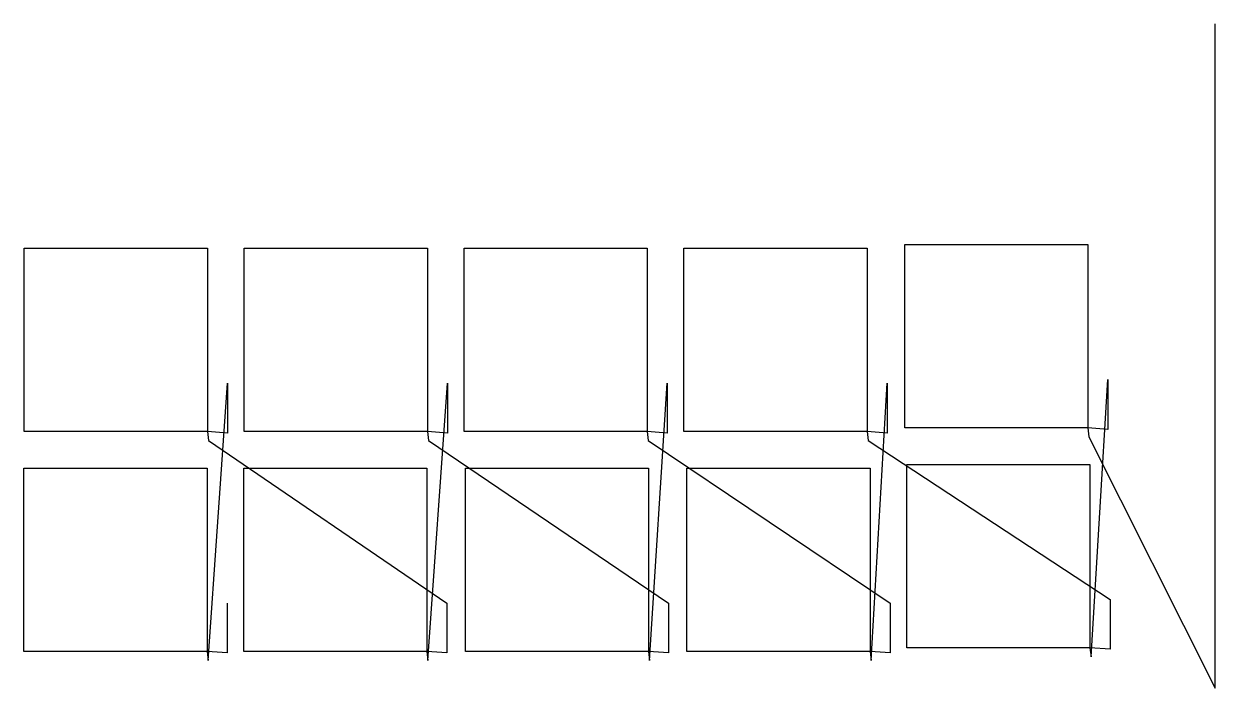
# Model space of a CAD drawing. Header units: metres. Extents: x 20 to 670, y 522 to 885.
import ezdxf

# ---------------------------------------------------------------- set-up
doc = ezdxf.new("R2010")
doc.units = ezdxf.units.M

msp = doc.modelspace()

# ---------------------------------------------------------------- linework, layer by layer
at = {"layer": 'TOOL_0'}
for p, q in [((670.425, 884.004), (670.425, 885.004)), ((670.425, 522.494), (670.425, 884.004)), ((20.364, 662.589), (20.364, 762.589)), ((20.364, 762.589), (120.364, 762.589)), ((120.364, 762.589), (120.364, 662.589)), ((140.388, 662.59), (140.388, 762.59)), ((140.388, 762.59), (240.388, 762.59)), ((240.388, 762.59), (240.388, 662.59)), ((260.412, 662.591), (260.412, 762.591)), ((260.412, 762.591), (360.412, 762.591)), ((360.412, 762.591), (360.412, 662.591)), ((380.436, 662.592), (380.436, 762.592)), ((380.436, 762.592), (480.436, 762.592)), ((480.436, 762.592), (480.436, 662.592)), ((500.958, 664.593), (500.958, 764.593)), ((500.958, 764.593), (600.958, 764.593)), ((600.958, 764.593), (600.958, 664.593)), ((602.653, 539.561), (611.898, 690.967)), ((611.898, 690.967), (611.898, 663.727)), ((120.687, 537.556), (131.304, 688.962)), ((131.304, 688.962), (131.304, 661.723)), ((240.711, 537.557), (251.328, 688.963)), ((251.328, 688.963), (251.328, 661.724)), ((361.733, 537.558), (371.352, 688.964)), ((371.352, 688.964), (371.352, 661.725)), ((482.629, 537.559), (491.376, 688.965)), ((491.376, 688.965), (491.376, 661.726)), ((600.958, 664.593), (500.958, 664.593)), ((611.898, 663.727), (600.958, 664.593)), ((600.958, 664.593), (601.531, 659.6)), ((120.364, 662.589), (20.364, 662.589)), ((131.304, 661.723), (120.364, 662.589)), ((120.364, 662.589), (120.937, 657.596)), ((120.937, 657.596), (251.078, 568.924)), ((240.388, 662.59), (140.388, 662.59)), ((251.328, 661.724), (240.388, 662.59)), ((240.388, 662.59), (240.961, 657.597)), ((240.961, 657.597), (372.1, 568.925)), ((360.412, 662.591), (260.412, 662.591)), ((371.352, 661.725), (360.412, 662.591)), ((360.412, 662.591), (360.985, 657.598)), ((360.985, 657.598), (492.996, 568.926)), ((480.436, 662.592), (380.436, 662.592)), ((491.376, 661.726), (480.436, 662.592)), ((480.436, 662.592), (481.009, 657.599)), ((481.009, 657.599), (613.02, 570.928)), ((601.531, 659.6), (670.425, 522.494)), ((502.08, 544.554), (502.08, 644.554)), ((502.08, 644.554), (602.08, 644.554)), ((602.08, 644.554), (602.08, 544.554)), ((20.114, 542.549), (20.114, 642.549)), ((20.114, 642.549), (120.114, 642.549)), ((120.114, 642.549), (120.114, 542.549)), ((140.138, 542.55), (140.138, 642.55)), ((140.138, 642.55), (240.138, 642.55)), ((240.138, 642.55), (240.138, 542.55)), ((261.16, 542.551), (261.16, 642.551)), ((261.16, 642.551), (361.16, 642.551)), ((361.16, 642.551), (361.16, 542.551)), ((382.056, 542.552), (382.056, 642.552)), ((382.056, 642.552), (482.056, 642.552)), ((482.056, 642.552), (482.056, 542.552)), ((131.054, 568.923), (131.054, 541.683)), ((251.078, 568.924), (251.078, 541.684)), ((372.1, 568.925), (372.1, 541.685)), ((492.996, 568.926), (492.996, 541.686)), ((613.02, 570.928), (613.02, 543.688)), ((120.114, 542.549), (20.114, 542.549)), ((131.054, 541.683), (120.114, 542.549)), ((120.114, 542.549), (120.687, 537.556)), ((240.138, 542.55), (140.138, 542.55)), ((251.078, 541.684), (240.138, 542.55)), ((240.138, 542.55), (240.711, 537.557)), ((361.16, 542.551), (261.16, 542.551)), ((372.1, 541.685), (361.16, 542.551)), ((361.16, 542.551), (361.733, 537.558)), ((482.056, 542.552), (382.056, 542.552)), ((492.996, 541.686), (482.056, 542.552)), ((482.056, 542.552), (482.629, 537.559)), ((602.08, 544.554), (502.08, 544.554)), ((613.02, 543.688), (602.08, 544.554)), ((602.08, 544.554), (602.653, 539.561))]:
    msp.add_line(p, q, dxfattribs=at)

doc.saveas('drawing.dxf')
